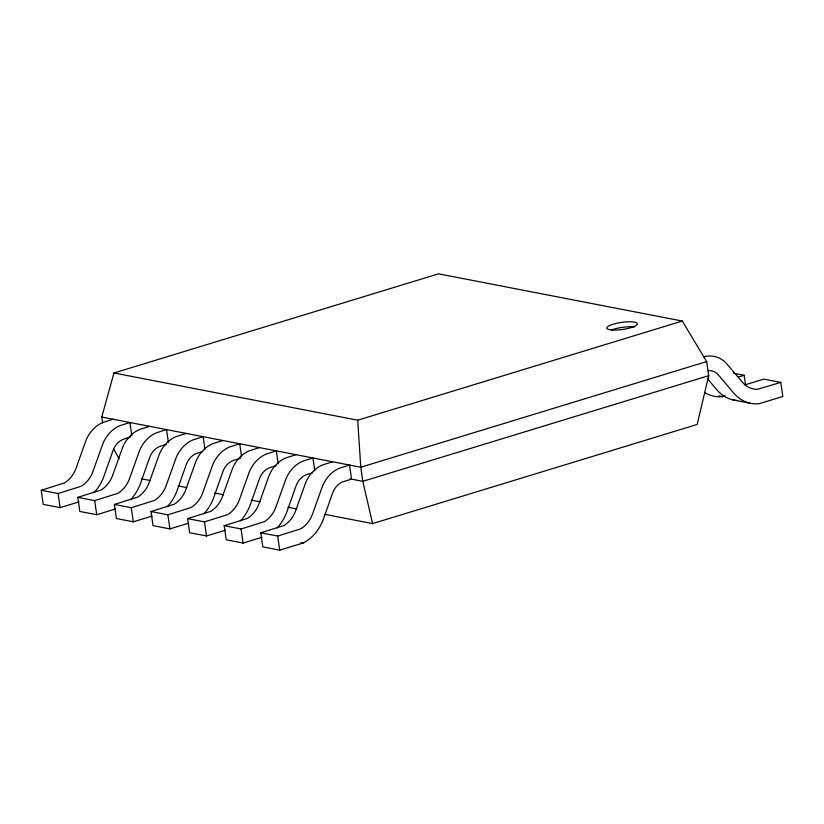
<?xml version="1.0" encoding="UTF-8"?>
<svg xmlns="http://www.w3.org/2000/svg" width="824" height="824" viewBox="0 0 824 824"><rect width="100%" height="100%" fill="white"/><g stroke="black" fill="none" stroke-linecap="round" stroke-linejoin="round"><path stroke-width="1.24" d="M102.619 422.939L101.774 417.057L113.949 372.984L438.533 273.836L682.282 321.051L706.652 361.571L708.681 375.682L697.176 424.453L372.603 523.601L324.604 514.31M113.032 419.241L103.021 422.403A32.888 26.615 -79 0 0 86.139 439.995L75.612 469.423A27.666 22.392 -79 0 1 64.385 482.988L41.2 490.259L43.229 504.36L60.121 507.636L78.991 501.868M149.628 426.327L139.617 429.489A32.888 26.615 -79 0 0 122.735 447.082L112.208 476.519A27.666 22.392 -79 0 1 100.992 490.074L77.796 497.346L79.825 511.447L96.717 514.722L115.587 508.954M130.831 436.957L124.094 439.017A18.231 14.75 -79 0 0 113.012 450.574L104.133 475.757A42.323 34.258 -79 0 1 94.07 492.536M186.234 433.424L176.212 436.576A32.888 26.615 -79 0 0 159.331 454.168L148.804 483.606A27.666 22.392 -79 0 1 137.587 497.16L114.392 504.432L116.431 518.533L133.323 521.808L152.183 516.051M166.314 444.394L160.69 446.103A18.231 14.75 -79 0 0 149.608 457.66L140.729 482.843A42.323 34.258 -79 0 1 130.666 499.622M222.83 440.51L212.808 443.662A32.888 26.615 -79 0 0 195.937 461.265L185.41 490.692A27.666 22.392 -79 0 1 174.183 504.247L150.998 511.529L153.027 525.63L169.919 528.895L188.778 523.137M41.2 490.259L58.092 493.535L81.277 486.253A27.666 22.392 -79 0 0 92.504 472.698L103.031 443.271A32.888 26.615 -79 0 1 119.913 425.668L129.924 422.516L131.788 435.443M202.91 451.48L197.297 453.19A18.231 14.75 -79 0 0 186.203 464.757L177.325 489.93A42.323 34.258 -79 0 1 167.262 506.719M259.426 447.597L249.415 450.759A32.888 26.615 -79 0 0 232.533 468.351L222.006 497.778A27.666 22.392 -79 0 1 210.779 511.344L187.594 518.615L189.623 532.716L206.515 535.981L225.385 530.223M113.949 372.984L357.698 420.199L682.282 321.051M77.796 497.346L94.688 500.621L117.873 493.349A27.666 22.392 -79 0 0 129.1 479.784L139.627 450.357A32.888 26.615 -79 0 1 156.508 432.765L166.52 429.603L168.384 442.529M240.629 458.226L233.892 460.286A18.231 14.75 -79 0 0 222.799 471.843L213.921 497.026A42.323 34.258 -79 0 1 203.858 513.805M296.022 454.683L286.01 457.845A32.888 26.615 -79 0 0 269.129 475.438L258.602 504.865A27.666 22.392 -79 0 1 247.375 518.43L224.19 525.702L226.219 539.802L243.111 543.078L261.981 537.31M114.392 504.432L131.284 507.708L154.479 500.436A27.666 22.392 -79 0 0 165.696 486.871L176.223 457.444A32.888 26.615 -79 0 1 193.104 439.851L203.126 436.689L204.98 449.616M276.102 465.653L270.488 467.373A18.231 14.75 -79 0 0 259.395 478.929L250.517 504.113A42.323 34.258 -79 0 1 240.464 520.892M332.618 461.78L322.606 464.932A32.888 26.615 -79 0 0 305.725 482.524L295.198 511.962A27.666 22.392 -79 0 1 283.971 525.516L260.786 532.788L262.815 546.889L279.707 550.164L303.294 542.965A42.323 34.258 -79 0 0 323.719 518.286L332.597 493.102A18.231 14.75 -79 0 1 343.68 481.546L351.539 479.146L349.51 465.045L339.498 468.207A32.888 26.615 -79 0 0 322.617 485.799L312.09 515.227A27.666 22.392 -79 0 1 300.863 528.792L277.678 536.064L260.786 532.788M150.998 511.529L167.88 514.794L191.075 507.522A27.666 22.392 -79 0 0 202.302 493.967L212.819 464.53A32.888 26.615 -79 0 1 229.7 446.938L239.722 443.786L241.587 456.702M312.698 472.749L307.084 474.459A18.231 14.75 -79 0 0 296.001 486.016L287.113 511.199A42.323 34.258 -79 0 1 277.06 527.978M706.652 361.571L360.768 467.229L101.774 417.057M187.594 518.615L204.486 521.88L227.671 514.609A27.666 22.392 -79 0 0 238.898 501.054L249.425 471.616A32.888 26.615 -79 0 1 266.307 454.024L276.318 450.872L278.182 463.799M708.681 375.682L362.807 481.329L350.169 478.878M224.19 525.702L241.082 528.977L264.267 521.705A27.666 22.392 -79 0 0 275.494 508.14L286.021 478.713A32.888 26.615 -79 0 1 302.902 461.121L312.914 457.959L314.778 470.885M738.263 377.104L744.175 375.301L745.524 384.695M744.978 384.89L763.879 379.112L780.771 382.387L782.8 396.488L759.213 403.688A42.323 34.258 -79 0 1 733.71 393.048L718.621 375.188A18.231 14.75 -79 0 0 707.713 370.594M719.002 395.901L722.617 396.602L724.976 395.881M780.771 382.387L757.524 389.299A27.666 22.392 -79 0 1 743.506 383.448L725.738 362.663A32.888 26.615 -79 0 0 705.426 356.421L703.49 356.916M733.309 373.2L744.175 375.301M732.927 399.887L749.819 403.152M141.481 478.837L150.318 480.547M178.108 485.933L186.945 487.643M214.734 493.03L223.572 494.74M251.361 500.117L260.199 501.837M287.978 507.213L296.825 508.923M300.884 542.491L303.294 542.965M707.291 378.494L716.818 389.783A42.323 34.258 -79 0 0 737.583 400.546M113.578 448.812L119.078 458.741M372.603 523.601L362.807 481.329L360.768 467.229L357.698 420.199M277.678 536.064L279.707 550.164M241.082 528.977L243.111 543.078M204.486 521.88L206.515 535.981M167.88 514.794L169.919 528.895M131.284 507.708L133.323 521.808M94.688 500.621L96.717 514.722M58.092 493.535L60.121 507.636M611.871 329.868A15.429 3.574 -8.2 0 1 634.387 326.974M722.617 396.602A42.323 34.258 -79 0 1 704.499 392.43M612.376 330.033A15.429 3.574 -8.2 0 0 637.148 324.45A15.429 3.574 -8.2 0 0 616.692 323.276A15.429 3.574 -8.2 0 0 612.376 330.033"/></g></svg>
